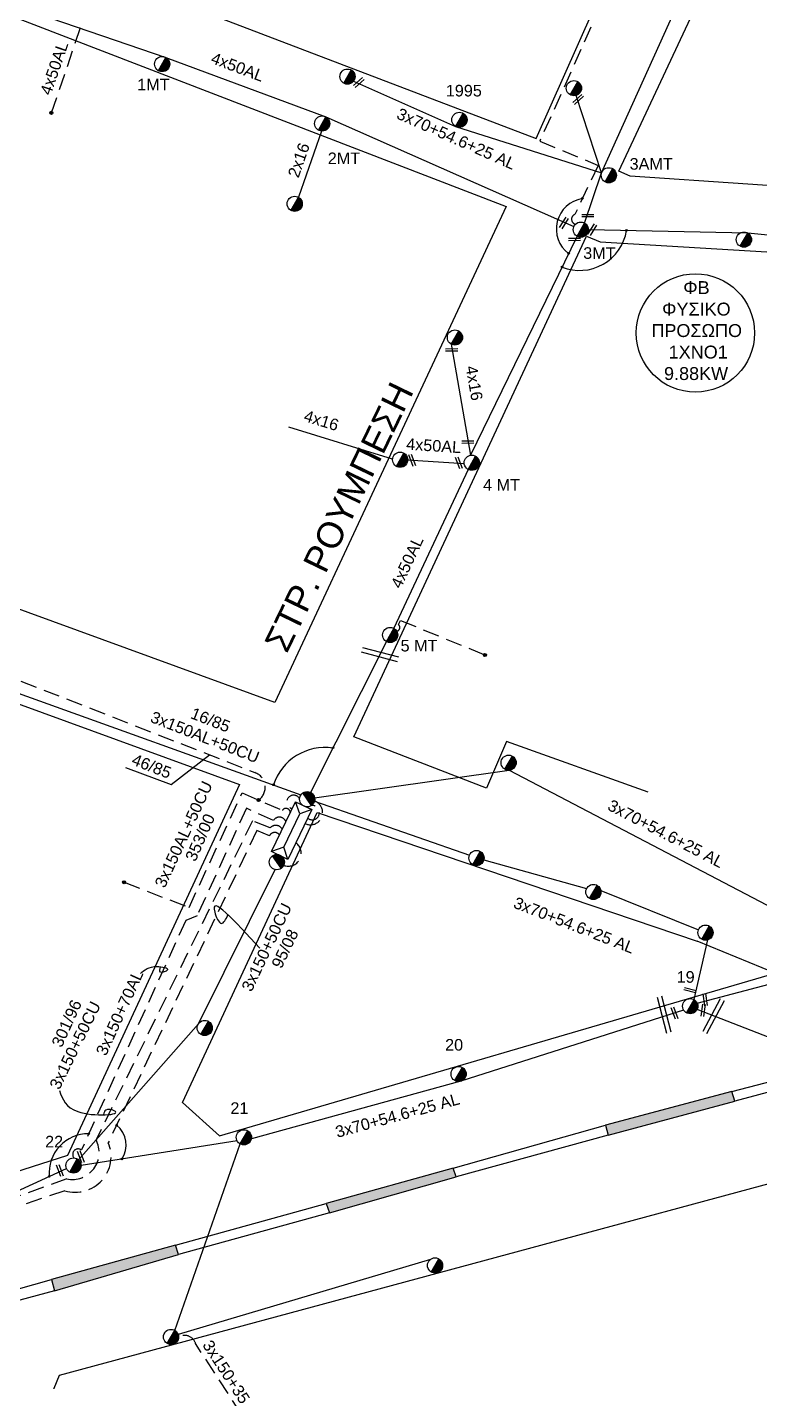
# Model space of a CAD drawing. Header units: millimetres. Extents: x 1421 to 7149, y 887 to 1917.
# Drawn here: x 5800 to 5913.8, y 1039.9 to 1250 of the extents above; entities that cross this region are included whole.
import ezdxf
from ezdxf.enums import TextEntityAlignment as Align

# ---------------------------------------------------------------- set-up
doc = ezdxf.new("R2010")
doc.units = ezdxf.units.MM
doc.linetypes.add('DASHED', pattern=[19.05, 12.7, -6.35])
for name, color, linetype in [('2x16', 7, 'Continuous'), ('3x150+35', 7, 'DASHED'), ('3x82+57+16', 7, 'Continuous'), ('TRAIN', 7, 'Continuous'), ('Άγνωστα', 7, 'Continuous'), ('Γυμνά εναέρια ΧΤ (3Φ) 4x50AL', 7, 'Continuous'), ('Εναέρια παροχή ΧΤ 4x16', 7, 'SYN_LINE'), ('Καλώδια ΧΤ   3x150+50CU', 7, 'DASHED'), ('Καλώδια ΧΤ   3x150+70AL', 7, 'DASHED'), ('Καλώδια ΧΤ   3x150AL+50CU', 7, 'DASHED'), ('Μηχανική τομή', 7, 'Continuous'), ('Στύλος ΦΜ', 7, 'Continuous'), ('Στύλος ΦΜ @ 1', 7, 'Continuous'), ('Συνδέσεις', 7, 'Continuous'), ('Συνεστραμμένα ΧΤ   3x70+54.6+25 AL', 7, 'SYN_LINE'), ('Τομή', 7, 'Continuous'), ('Υποσταθμός εναέριος 2 στύλων', 7, 'Continuous'), ('Υποσταθμός πόλεως', 7, 'Continuous'), ('Υπόβαθρο ΔΕΗ', 7, 'Continuous'), ('Υπόγεια καλώδια Παροχών ΧΤ   4x50AL', 7, 'DASHED')]:
    doc.layers.add(name, color=color, linetype=linetype)
doc.styles.add('arial', font='arial.ttf')
doc.styles.get("Standard").update_dxf_attribs({"font": 'arial.ttf'})
doc.linetypes.add('SYN_LINE', pattern='A,0.5,-0.0001,["/\\/\\/\\/",Standard,S=0.1,R=0,X=0,Y=-0.05],-0.25', length=0.7501)

# ---------------------------------------------------------------- blocks, each defined once
blk = doc.blocks.new('ΥΠΑΡΧΩΝ ΤΣΙΜΕΝΤΕΝΙΟΣ ΣΤΥΛΟΣ')
at = {"layer": 'Στύλος ΦΜ'}
blk.add_hatch(color=256, dxfattribs=at).paths.add_polyline_path([(-1.29, -2.28, 0.574793), (2.62, 0, 0.268822), (1.3, 2.27)])
blk.add_line((-1.29, -2.28), (1.3, 2.27), dxfattribs=at)
blk.add_circle((0, 0), 2.62, dxfattribs=at)
at = {"layer": 'Στύλος ΦΜ', "flags": 4}
for tag, p in [('ΑΡΙΘΜΟΣ', (-4.68, 8.05)), ('ΤΥΠΟΣ', (-4.91, 3.03))]:
    blk.add_attdef(tag, p, '', height=4, dxfattribs=at)
blk = doc.blocks.new('ΥΠΟΣΤΑΘΜΟΣ ΕΝΑΕΡΙΟΣ ΕΠΙ 2 ΣΤΥΛΩΝ')
at = {"layer": 'Υποσταθμός εναέριος 2 στύλων', "linetype": 'Continuous'}
for points in [[(-11.97, -2.11, 0.574793), (-8.45, -0.07, 0.268822), (-9.64, 1.98)], [(9.68, -2.15, 0.574793), (13.19, -0.1, 0.268822), (12.01, 1.95)]]:
    blk.add_hatch(color=256, dxfattribs=at).paths.add_polyline_path(points)
for p, q in [((-11.97, -2.11), (-9.64, 1.98)), ((9.68, -2.15), (12.01, 1.95))]:
    blk.add_line(p, q, dxfattribs=at)
for centre in [(-10.81, -0.07), (10.84, -0.1)]:
    blk.add_circle(centre, 2.36, dxfattribs=at)
at = {"layer": 'Υποσταθμός πόλεως', "linetype": 'Continuous', "ltscale": 40}
blk.add_lwpolyline([(-8.57, 2.82), (8.57, 2.82), (8.57, -2.82), (-8.57, -2.82)], close=True, dxfattribs=at)
for points in [[(-5.75, 0), (-8.57, 2.82)], [(-8.57, -2.82), (-5.75, 0)], [(-5.75, 0), (5.75, 0)], [(5.75, 0), (8.57, 2.82)], [(8.57, -2.82), (5.75, 0)]]:
    blk.add_lwpolyline(points, dxfattribs=at)
at = {"layer": 'Υποσταθμός εναέριος 2 στύλων', "ltscale": 40, "flags": 1}
for tag, p in [('ΜΕΤΑΣΧΗΜΑΤΙΣΜΟΣ', (14.09, 2.51)), ('ΙΣΧΥΣ', (14.07, -0.28)), ('ΑΡΙΘΜΟΣ', (14.19, -3))]:
    blk.add_attdef(tag, p, '', height=1.8, dxfattribs=at)
blk = doc.blocks.new('ΜΗΧΑΝΙΚΗ ΤΟΜΗ')
at = {"layer": 'Μηχανική τομή', "ltscale": 40}
for p, q in [((-3.67, 1.17), (3.91, 1.17)), ((3.91, -0.38), (-3.67, -0.38))]:
    blk.add_line(p, q, dxfattribs=at)
blk = doc.blocks.new('_ΣΥΝΔΕΣΗ')
at = {"layer": 'Συνδέσεις', "linetype": 'SYN_LINE', "ltscale": 40}
blk.add_hatch(color=256, dxfattribs=at).paths.add_polyline_path([(0.5, -0.01, 1), (-0.5, -0.01, 1)])
at = {"layer": 'Συνδέσεις'}
blk.add_circle((0, -0.01), 0.5, dxfattribs=at)
blk = doc.blocks.new('ΤΟΜΗ')
at = {"layer": 'Τομή', "ltscale": 40}
for p, q in [((10.95, 0.22), (-12.13, 0.22)), ((10.95, -2.57), (-12.13, -2.57))]:
    blk.add_line(p, q, dxfattribs=at)

msp = doc.modelspace()

# ---------------------------------------------------------------- hatches: boundary and pattern name
at = {"layer": 'TRAIN', "lineweight": -3, "ltscale": 0.2, "true_color": 0x000000}
h = msp.add_hatch(color=18, dxfattribs=at)
h.paths.add_polyline_path([(5307.8, 916.69), (5307.42, 918.5), (5291.25, 913.97), (5291.64, 912.39)])
h.paths.add_polyline_path([(5346.98, 927.34), (5346.42, 929.06), (5327.1, 923.73), (5327.5, 922.11)])
h.paths.add_polyline_path([(5391.16, 939.49), (5390.8, 941.26), (5371.15, 935.67), (5371.54, 934.13)])
h.paths.add_polyline_path([(5434.79, 951.66), (5434.38, 953.09), (5414.01, 947.46), (5414.41, 946.17)])
h.paths.add_polyline_path([(5477.96, 963.3), (5477.54, 964.78), (5458.29, 959.48), (5458.63, 957.99)])
h.paths.add_polyline_path([(5521.09, 975.25), (5520.53, 976.64), (5500.93, 971.24), (5501.27, 969.85)])
h.paths.add_polyline_path([(5564.01, 987.31), (5563.53, 988.6), (5544.44, 983.44), (5544.83, 982.11)])
h.paths.add_polyline_path([(5607.53, 999.35), (5607.16, 1000.76), (5587.56, 995.37), (5587.86, 994.04)])
h.paths.add_polyline_path([(5650.69, 1011.59), (5650.43, 1012.86), (5630.95, 1007.38), (5631.3, 1006.34)])
h.paths.add_polyline_path([(5693.88, 1023.68), (5693.54, 1024.95), (5674.54, 1019.61), (5674.85, 1018.33)])
h.paths.add_polyline_path([(5737.23, 1035.54), (5736.76, 1037), (5717.39, 1031.65), (5717.78, 1030.17)])
h.paths.add_polyline_path([(5781.19, 1047.77), (5780.76, 1049.26), (5760.34, 1043.65), (5760.67, 1041.73)])
h.paths.add_polyline_path([(5823.52, 1059.63), (5823.07, 1061.07), (5803.83, 1055.75), (5804.29, 1053.97)])
h.paths.add_polyline_path([(5866.61, 1071.7), (5866.15, 1073.03), (5846.43, 1067.52), (5846.95, 1066.09)])
h.paths.add_polyline_path([(5909.89, 1083.42), (5909.41, 1084.91), (5889.8, 1079.69), (5890.21, 1078.15)])
h.paths.add_polyline_path([(5953.62, 1094.95), (5953.28, 1096.29), (5933.64, 1091.23), (5934.01, 1089.9)])
h.paths.add_polyline_path([(5997.35, 1106.64), (5996.86, 1108.11), (5977.14, 1102.73), (5977.41, 1101.27)])
h.paths.add_polyline_path([(6041.21, 1118.34), (6040.88, 1119.37), (6021.2, 1114.3), (6021.57, 1112.96)])
h.paths.add_polyline_path([(6084.53, 1129.62), (6084.2, 1130.76), (6064.3, 1125.6), (6064.68, 1124.35)])
h.paths.add_polyline_path([(6127.84, 1140.22), (6127.5, 1141.53), (6107.81, 1136.75), (6108.04, 1135.46)])
h.paths.add_polyline_path([(6171.81, 1151.11), (6171.55, 1152.4), (6152.67, 1147.67), (6152.97, 1146.48)])
h.paths.add_polyline_path([(6215.28, 1161.86), (6215.01, 1163.14), (6195.81, 1158.3), (6195.88, 1157.15)])
h.paths.add_polyline_path([(6259.15, 1172.81), (6258.76, 1174.15), (6239.12, 1169.06), (6239.43, 1167.95)])
h.paths.add_polyline_path([(6302.5, 1183.67), (6302.14, 1184.91), (6282.47, 1179.85), (6282.81, 1178.57)])
h.paths.add_polyline_path([(6345.81, 1195.12), (6345.34, 1196.39), (6325.6, 1191.31), (6326.02, 1189.97)])
h.paths.add_polyline_path([(6389.67, 1206.66), (6389.36, 1207.87), (6369.29, 1202.62), (6369.56, 1201.31)])
h.paths.add_polyline_path([(6431.91, 1217.89), (6431.52, 1219.19), (6411.91, 1213.83), (6412.23, 1212.81)])
h.paths.add_polyline_path([(6475.2, 1229.3), (6474.9, 1230.66), (6454.09, 1224.93), (6454.19, 1223.75)])
h.paths.add_polyline_path([(6518.46, 1241.13), (6518.14, 1242.4), (6498.69, 1237.32), (6498.94, 1235.86)])
h.paths.add_polyline_path([(6561.41, 1252.93), (6561.1, 1254.23), (6541.97, 1248.81), (6542.17, 1247.61)])
h.paths.add_polyline_path([(6605.11, 1264.65), (6604.74, 1265.83), (6585.45, 1260.81), (6585.83, 1259.21)])
h.paths.add_polyline_path([(6648.4, 1276.42), (6648.08, 1277.7), (6628.72, 1272.46), (6629.08, 1271.24)])
h.paths.add_polyline_path([(6691.88, 1288.22), (6691.32, 1289.41), (6671.43, 1284.06), (6671.77, 1282.84)])
h.paths.add_polyline_path([(6734.35, 1299.93), (6733.96, 1301.31), (6715.25, 1296.1), (6715.55, 1294.88)])
h.paths.add_polyline_path([(6778.12, 1311.81), (6777.64, 1313.25), (6758.13, 1307.89), (6758.57, 1306.43)])
h.paths.add_polyline_path([(6825.97, 1324.96), (6825.39, 1326.48), (6801.39, 1319.86), (6801.75, 1318.29)])
h.paths.add_polyline_path([(6869.13, 1336.91), (6868.69, 1338.47), (6844.91, 1331.97), (6845.37, 1330.54)])
h.paths.add_polyline_path([(6912.31, 1348.82), (6911.85, 1350.46), (6887.72, 1343.51), (6888.16, 1342.14)])
h.paths.add_polyline_path([(6956.15, 1360.98), (6955.58, 1362.85), (6931.4, 1355.89), (6932, 1354.3)])
h.paths.add_polyline_path([(6984.31, 1370.76), (6975.32, 1368.08), (6975.69, 1366.38), (6984.41, 1368.68)])

# ---------------------------------------------------------------- linework, layer by layer
at = {"layer": '2x16', "color": 151, "lineweight": -3, "ltscale": 0.1}
msp.add_lwpolyline([(5845.74, 1233.9), (5842.15, 1223.66)], dxfattribs=at)
at = {"layer": '3x150+35', "color": 6, "lineweight": -3, "ltscale": 0.2}
msp.add_lwpolyline([(5833.31, 1034.86), (5826.19, 1045.81, 0.486667), (5823.56, 1046.83)], format="xyb", dxfattribs=at)
at = {"layer": '3x82+57+16', "color": 5, "lineweight": -3, "ltscale": 0.1}
msp.add_lwpolyline([(5797.37, 1147.17), (5842.54, 1130.94)], dxfattribs=at)
at = {"layer": '3x82+57+16', "color": 5, "linetype": 'DASHED', "lineweight": -3, "ltscale": 0.2}
msp.add_arc((5841.39, 1129.84), 1.05, 27.837, 258.7431, dxfattribs=at)
at = {"layer": 'TRAIN', "color": 18, "lineweight": -3, "ltscale": 0.2, "true_color": 0x000000}
for points in [[(5674.85, 1018.33), (5693.88, 1023.68), (5693.54, 1024.95), (5717.39, 1031.65), (5717.78, 1030.17), (5737.23, 1035.54), (5736.76, 1037), (5760.34, 1043.65), (5760.67, 1041.73), (5781.19, 1047.77), (5780.76, 1049.26), (5803.83, 1055.75), (5804.29, 1053.97), (5823.52, 1059.63), (5823.07, 1061.07), (5846.43, 1067.52), (5846.95, 1066.09), (5866.61, 1071.7), (5866.15, 1073.03), (5889.8, 1079.69), (5890.21, 1078.15), (5909.89, 1083.42), (5909.41, 1084.91), (5933.64, 1091.23)], [(5934.01, 1089.9), (5909.89, 1083.42), (5909.41, 1084.91), (5889.8, 1079.69), (5890.21, 1078.15), (5866.61, 1071.7), (5866.15, 1073.03), (5846.43, 1067.52), (5846.95, 1066.09), (5823.52, 1059.63), (5823.07, 1061.07), (5803.83, 1055.75), (5804.29, 1053.97), (5781.19, 1047.77), (5780.76, 1049.26), (5760.34, 1043.65), (5760.67, 1041.73), (5737.23, 1035.54), (5736.76, 1037), (5717.39, 1031.65), (5717.78, 1030.17), (5693.88, 1023.68), (5693.54, 1024.95), (5674.54, 1019.61)]]:
    msp.add_lwpolyline(points, dxfattribs=at)
at = {"layer": 'Άγνωστα', "lineweight": -3, "ltscale": 0.1}
msp.add_circle((5903.75, 1202.59), 9.18, dxfattribs=at)
at = {"layer": 'Γυμνά εναέρια ΧΤ (3Φ) 4x50AL', "color": 151, "lineweight": -3, "ltscale": 0.1}
msp.add_lwpolyline([(5783.87, 1258.24), (5821.59, 1245.33), (5846.41, 1236.1), (5884.89, 1219.1)], dxfattribs=at)
at = {"layer": 'Γυμνά εναέρια ΧΤ (3Φ) 4x50AL', "color": 62, "lineweight": -3, "ltscale": 0.1}
for points in [[(5885.39, 1217.6), (5868.85, 1183.62)], [(5868.47, 1181.43), (5856.98, 1156.77)], [(5867.88, 1182.3), (5859.1, 1182.86)]]:
    msp.add_lwpolyline(points, dxfattribs=at)
at = {"layer": 'Γυμνά εναέρια ΧΤ (3Φ) 4x50AL', "color": 5, "lineweight": -3, "ltscale": 0.1}
msp.add_lwpolyline([(5855.81, 1154.72), (5844.03, 1131.31)], dxfattribs=at)
at = {"layer": 'Εναέρια παροχή ΧΤ 4x16', "color": 62, "linetype": 'Continuous', "lineweight": -3, "ltscale": 0.1}
for points in [[(5865.86, 1200.86), (5868.85, 1183.62)], [(5856.75, 1183.01), (5840.64, 1187.98)]]:
    msp.add_lwpolyline(points, dxfattribs=at)
at = {"layer": 'Καλώδια ΧΤ   3x150+50CU', "color": 151, "lineweight": -3, "ltscale": 0.2}
for points in [[(5909.1, 1303.09, 0.95221), (5909.8, 1299.6), (5894.5, 1265.39, -0.740368), (5892.23, 1260.44), (5879.61, 1232.36), (5888.65, 1228.59), (5885.04, 1220.99), (5885.04, 1220.99, 0.723101), (5885.14, 1219.46)], [(5839.66, 1125.62, 0.498542), (5837.77, 1125.82), (5835.03, 1126.9), (5810.75, 1077.42, -0.632052), (5806.19, 1071.35), (5781.38, 1062.52), (5778.95, 1064.97), (5773.03, 1063.18), (5771.92, 1064.78), (5768.76, 1063.52), (5756.37, 1067.3)]]:
    msp.add_lwpolyline(points, format="xyb", dxfattribs=at)
at = {"layer": 'Καλώδια ΧΤ   3x150+50CU', "color": 62, "lineweight": -3, "ltscale": 0.2}
msp.add_lwpolyline([(5857.42, 1156.32, 0.602054), (5857.7, 1157.34), (5858, 1157.99), (5871.1, 1152.65)], format="xyb", dxfattribs=at)
at = {"layer": 'Καλώδια ΧΤ   3x150+50CU', "color": 85, "lineweight": -3, "ltscale": 0.2}
msp.add_lwpolyline([(5839.22, 1124.71, 0.58478), (5837.66, 1124.58), (5835.69, 1125.4), (5812.65, 1076.98, -0.634044), (5805.92, 1069.53), (5780.83, 1061.13), (5774.18, 1060.36), (5771.98, 1061.71)], format="xyb", dxfattribs=at)
at = {"layer": 'Καλώδια ΧΤ   3x150+70AL', "color": 50, "lineweight": -3, "ltscale": 0.2}
msp.add_lwpolyline([(5840.2, 1126.74, 0.648429), (5838.3, 1126.98), (5834.09, 1128.85), (5826.43, 1112.17), (5824.66, 1111.45), (5808.47, 1075.85, 0.871008), (5807.31, 1074.62)], format="xyb", dxfattribs=at)
at = {"layer": 'Καλώδια ΧΤ   3x150AL+50CU', "color": 30, "lineweight": -3, "ltscale": 0.2}
for points in [[(5777.79, 1156.91), (5835.41, 1134.39, -0.596876), (5835.98, 1130.13, 0.261701)], [(5815.1, 1117.38), (5825.18, 1113.48), (5833.42, 1131.24), (5839.66, 1128.53, -0.748542), (5840.89, 1128.17)]]:
    msp.add_lwpolyline(points, format="xyb", dxfattribs=at)
at = {"layer": 'Συνεστραμμένα ΧΤ   3x70+54.6+25 AL', "color": 6, "lineweight": -3, "ltscale": 15}
msp.add_lwpolyline([(5886.56, 1219.64), (5889.19, 1227.41), (5905.45, 1263.54), (5919.86, 1290.87), (5907.7, 1288.39)], dxfattribs=at)
at = {"layer": 'Συνεστραμμένα ΧΤ   3x70+54.6+25 AL', "color": 6, "lineweight": -3, "ltscale": 20}
for points in [[(5850.71, 1241.67), (5866.55, 1234.63), (5889.19, 1227.41), (5885.27, 1239.44)], [(5808.02, 1074.33), (5826.64, 1095.43), (5838.54, 1119.36)], [(5901.93, 1097.56), (5867.36, 1086.51), (5834.85, 1077.59)], [(5832.65, 1077.25), (5808.42, 1073.42)], [(5822.97, 1047.86), (5833.11, 1076.79)], [(5862.63, 1058.87), (5823.49, 1047.24)]]:
    msp.add_lwpolyline(points, dxfattribs=at)
at = {"layer": 'Συνεστραμμένα ΧΤ   3x70+54.6+25 AL', "color": 62, "lineweight": -3, "ltscale": 20}
for points in [[(5940.25, 1215.23), (5911.87, 1218.09), (5887.15, 1218.6)], [(5844.65, 1129.98), (5868.68, 1121.57)], [(5870.92, 1120.86), (5886.87, 1116.4)], [(5889.07, 1116.12), (5904.23, 1110)], [(5904.03, 1098.62), (5939.12, 1107.87)]]:
    msp.add_lwpolyline(points, dxfattribs=at)
at = {"layer": 'Συνεστραμμένα ΧΤ   3x70+54.6+25 AL', "color": 27, "lineweight": -3, "ltscale": 20}
msp.add_lwpolyline([(5844.66, 1130.45), (5874.83, 1134.75), (5917.08, 1112.71)], dxfattribs=at)
at = {"layer": 'Συνεστραμμένα ΧΤ   3x70+54.6+25 AL', "color": 62, "lineweight": -3, "ltscale": 10}
msp.add_lwpolyline([(5903.54, 1099.18), (5905.66, 1108.44)], dxfattribs=at)
at = {"layer": 'Συνεστραμμένα ΧΤ   3x70+54.6+25 AL', "color": 1, "lineweight": -3, "ltscale": 20}
msp.add_lwpolyline([(5933.17, 1086.31), (5904, 1097.62)], dxfattribs=at)
at = {"layer": 'Συνεστραμμένα ΧΤ   3x70+54.6+25 AL', "color": 2, "lineweight": -3, "ltscale": 20}
msp.add_lwpolyline([(5691.87, 1037.43), (5729.7, 1047.71), (5771.5, 1061.17), (5795.77, 1068.24), (5806.17, 1072.95)], dxfattribs=at)
at = {"layer": 'Συνεστραμμένα ΧΤ   3x70+54.6+25 AL', "color": 206, "linetype": 'DASHED', "lineweight": -3, "ltscale": 0.2}
msp.add_arc((5844.01, 1128.19), 1.9, 244.5011, 70.4435, dxfattribs=at)
at = {"layer": 'Συνεστραμμένα ΧΤ   3x70+54.6+25 AL', "color": 27, "linetype": 'DASHED', "lineweight": -3, "ltscale": 0.2}
msp.add_arc((5844.3, 1128.18), 1.11, 230.6866, 96.7325, dxfattribs=at)
at = {"layer": 'Συνεστραμμένα ΧΤ   3x70+54.6+25 AL', "color": 6, "linetype": 'DASHED', "lineweight": -3, "ltscale": 0.2}
msp.add_arc((5840.58, 1121.87), 2, 249.0048, 53.9545, dxfattribs=at)
at = {"layer": 'Υπόβαθρο ΔΕΗ', "lineweight": -3, "ltscale": 0.1}
for p, q in [((5822.38, 1132.56), (5828.34, 1137.15)), ((5815.34, 1135.16), (5822.38, 1132.56))]:
    msp.add_line(p, q, dxfattribs=at)
at = {"layer": 'Υπόβαθρο ΔΕΗ', "lineweight": -3, "ltscale": 0.2}
for points in [[(5930.15, 1224.44), (5893.63, 1226.94), (5891.87, 1227.69), (5934.06, 1317.84), (5966.74, 1315.75), (5930.15, 1224.44)], [(5787.46, 1267.69), (5879.05, 1232.76), (5892.16, 1262.26), (5809.57, 1291.57)], [(5838.48, 1145.24), (5750.99, 1177.17), (5783.47, 1257.27), (5874.37, 1222.19), (5838.48, 1145.24)], [(5896.41, 1131.34), (5874.44, 1139.19), (5871.32, 1131.96), (5850.73, 1139.94), (5886.86, 1217.63), (5888.95, 1216.72), (5943.27, 1213.47), (5954.24, 1241.34), (6033.61, 1200.49), (5987.76, 1121.5), (5916.12, 1103.3)], [(5710.54, 1080.71), (5744.94, 1164.67), (5833, 1132.52), (5806.33, 1074.98), (5769.01, 1063.07), (5710.54, 1080.71)], [(5829.9, 1078.03), (5824.15, 1083.23), (5845.08, 1128.19), (5904, 1108.26)], [(5829.9, 1078.03), (5916.12, 1103.3), (5904, 1108.26)], [(5917.7, 985.96), (5803.44, 1036.88), (5805.09, 1040.91), (5929.96, 1074.63), (5950.73, 1070.23), (5917.7, 985.96)]]:
    msp.add_lwpolyline(points, dxfattribs=at)
at = {"layer": 'Υπόβαθρο ΔΕΗ', "lineweight": -3}
for centre, radius, start, end in [((5886.95, 1218.71), 4.78, 99.0712, 232.966), ((5885.78, 1219.67), 7.38, 248.3819, 350.6666), ((5846.29, 1129.87), 8.42, 81.7235, 162.0355), ((5809.51, 1072.31), 6.04, 89.1208, 185.3695), ((5811.53, 1076.64), 3.89, 325.1324, 51.7377)]:
    msp.add_arc(centre, radius, start, end, dxfattribs=at)
at = {"layer": 'Υπόβαθρο ΔΕΗ', "lineweight": -3, "ltscale": 0.1}
for points in [[(5836.16, 1107.14), (5829.17, 1112.72), (5830.19, 1110.99), (5831.25, 1112.31)], [(5817.63, 1103.23), (5820.2, 1104.31), (5821.82, 1103.77), (5820.74, 1103.44), (5820.74, 1104.25)], [(5805.05, 1085.07), (5807.91, 1081.8), (5813.56, 1081.94), (5812.24, 1082.04), (5811.92, 1081.36)]]:
    msp.add_spline(points, degree=3, dxfattribs=at)
at = {"layer": 'Υπόγεια καλώδια Παροχών ΧΤ   4x50AL', "color": 151, "lineweight": -3, "ltscale": 0.2}
msp.add_line((5803.82, 1236.74), (5808.77, 1251.17), dxfattribs=at)

# ---------------------------------------------------------------- block references
at = {"layer": 'Μηχανική τομή', "lineweight": -3}
for p, xscale, yscale, zscale, rotation in [((5851.48, 1241.55), 0.2499999999980199, 0.2499999999980199, 0.2499999999980199, 221.2692996901916), ((5885.52, 1238.92), 0.2499999999980199, 0.2499999999980199, 0.2499999999980199, 221.2692996901916), ((5883.27, 1219.74), 0.249999999998372, 0.249999999998372, 0.249999999998372, 238.2233097319096), ((5887.09, 1220.88), 0.2499999999986238, 0.2499999999986238, 0.2499999999986238, 180.2484812249633), ((5887.68, 1218.7), 0.249999999998372, 0.249999999998372, 0.249999999998372, 238.2233097319096), ((5885.02, 1217.2), 0.2499999999986239, 0.2499999999986239, 0.2499999999986239, 180.2484812249633), ((5865.96, 1200.06), 0.2499999999986239, 0.2499999999986239, 0.2499999999986239, 180.2484812249633), ((5868.46, 1185.76), 0.2499999999986239, 0.2499999999986239, 0.2499999999986239, 180.2484812249633), ((5859.9, 1182.86), 0.2499999999983369, 0.2499999999983369, 0.2499999999983369, 110.7123918091632), ((5867.14, 1182.45), 0.2499999999983369, 0.2499999999983369, 0.2499999999983369, 110.7123918091632), ((5902.87, 1100.54), 0.2499999999986581, 0.2499999999986581, 0.2499999999986581, 345.3015577466061), ((5905.36, 1099.16), 0.2499999999990112, 0.2499999999990112, 0.2499999999990112, 98.01836032919503), ((5900.61, 1097.08), 0.2499999999983369, 0.2499999999983369, 0.2499999999983369, 110.7123918091632), ((5905.04, 1097.47), 0.2499999999984794, 0.2499999999984794, 0.2499999999984794, 82.28825664746135), ((5808.51, 1074.8), 0.2499999999983369, 0.2499999999983369, 0.2499999999983369, 110.7123918091632), ((5805.24, 1072.67), 0.2499999999983369, 0.2499999999983369, 0.2499999999983369, 110.7123918091632)]:
    msp.add_blockref('ΜΗΧΑΝΙΚΗ ΤΟΜΗ', p, dxfattribs=dict(at, xscale=xscale, yscale=yscale, zscale=zscale, rotation=rotation))
at = {"layer": 'Στύλος ΦΜ @ 1', "lineweight": -3, "ltscale": 40}
ref = msp.add_blockref('ΥΠΑΡΧΩΝ ΤΣΙΜΕΝΤΕΝΙΟΣ ΣΤΥΛΟΣ', (5821, 1244.31), dxfattribs=dict(at, xscale=0.4499999999998181, yscale=0.4499999999998181, zscale=0.4499999999998181))
ref.add_attrib('ΤΥΠΟΣ', '1MT', (5817.14, 1240.23), dxfattribs={"layer": 'Στύλος ΦΜ', "height": 1.8, "flags": 4})
at = {"layer": 'Στύλος ΦΜ @ 1', "lineweight": -3, "ltscale": 40, "xscale": 0.4499999999998181, "yscale": 0.4499999999998181, "zscale": 0.4499999999998181}
for p in [(5849.76, 1242.36), (5884.9, 1240.56), (5841.57, 1222.63), (5911.28, 1217.07), (5866.44, 1201.89), (5857.93, 1182.93), (5874.77, 1135.93), (5869.78, 1121.14), (5887.92, 1115.87), (5905.32, 1109.56), (5827.61, 1094.77), (5863.35, 1057.94), (5822.38, 1046.84)]:
    msp.add_blockref('ΥΠΑΡΧΩΝ ΤΣΙΜΕΝΤΕΝΙΟΣ ΣΤΥΛΟΣ', p, dxfattribs=at)
at = {"layer": 'Στύλος ΦΜ @ 1', "lineweight": -3, "ltscale": 40}
ref = msp.add_blockref('ΥΠΑΡΧΩΝ ΤΣΙΜΕΝΤΕΝΙΟΣ ΣΤΥΛΟΣ', (5867.13, 1235.65), dxfattribs=dict(at, xscale=0.4499999999998181, yscale=0.4499999999998181, zscale=0.4499999999998181))
ref.add_attrib('ΑΡΙΘΜΟΣ', '1995', (5865.02, 1239.28), dxfattribs={"layer": 'Στύλος ΦΜ', "height": 1.8, "flags": 4})
ref = msp.add_blockref('ΥΠΑΡΧΩΝ ΤΣΙΜΕΝΤΕΝΙΟΣ ΣΤΥΛΟΣ', (5845.83, 1235.08), dxfattribs=dict(at, xscale=0.4499999999998181, yscale=0.4499999999998181, zscale=0.4499999999998181))
ref.add_attrib('ΤΥΠΟΣ', '2MT', (5846.7, 1228.78), dxfattribs={"layer": 'Στύλος ΦΜ', "height": 1.8, "flags": 4})
ref = msp.add_blockref('ΥΠΑΡΧΩΝ ΤΣΙΜΕΝΤΕΝΙΟΣ ΣΤΥΛΟΣ', (5890.31, 1227.05), dxfattribs=dict(at, xscale=0.4499999999998181, yscale=0.4499999999998181, zscale=0.4499999999998181))
ref.add_attrib('ΑΡΙΘΜΟΣ', '3AMT', (5893.54, 1227.92), dxfattribs={"layer": 'Στύλος ΦΜ', "height": 1.8, "flags": 4})
ref = msp.add_blockref('ΥΠΑΡΧΩΝ ΤΣΙΜΕΝΤΕΝΙΟΣ ΣΤΥΛΟΣ', (5885.97, 1218.62), dxfattribs=dict(at, xscale=0.4499999999998181, yscale=0.4499999999998181, zscale=0.4499999999998181))
ref.add_attrib('ΑΡΙΘΜΟΣ', '3MT', (5886.34, 1214.09), dxfattribs={"layer": 'Στύλος ΦΜ', "height": 1.8, "flags": 4})
ref = msp.add_blockref('ΥΠΑΡΧΩΝ ΤΣΙΜΕΝΤΕΝΙΟΣ ΣΤΥΛΟΣ', (5869.05, 1182.46), dxfattribs=dict(at, xscale=0.4499999999998181, yscale=0.4499999999998181, zscale=0.4499999999998181))
ref.add_attrib('ΑΡΙΘΜΟΣ', '4 MT', (5870.81, 1178.12), dxfattribs={"layer": 'Στύλος ΦΜ', "height": 1.8, "flags": 4})
ref = msp.add_blockref('ΥΠΑΡΧΩΝ ΤΣΙΜΕΝΤΕΝΙΟΣ ΣΤΥΛΟΣ', (5856.39, 1155.74), dxfattribs=dict(at, xscale=0.4499999999998181, yscale=0.4499999999998181, zscale=0.4499999999998181))
ref.add_attrib('ΑΡΙΘΜΟΣ', '5 MT', (5858, 1153.18), dxfattribs={"layer": 'Στύλος ΦΜ', "height": 1.8, "flags": 4})
ref = msp.add_blockref('ΥΠΑΡΧΩΝ ΤΣΙΜΕΝΤΕΝΙΟΣ ΣΤΥΛΟΣ', (5902.95, 1098.16), dxfattribs=dict(at, xscale=0.4499999999998181, yscale=0.4499999999998181, zscale=0.4499999999998181))
ref.add_attrib('ΑΡΙΘΜΟΣ', '19', (5900.84, 1101.79), dxfattribs={"layer": 'Στύλος ΦΜ', "height": 1.8, "flags": 4})
ref = msp.add_blockref('ΥΠΑΡΧΩΝ ΤΣΙΜΕΝΤΕΝΙΟΣ ΣΤΥΛΟΣ', (5867.01, 1087.63), dxfattribs=dict(at, xscale=0.4499999999998181, yscale=0.4499999999998181, zscale=0.4499999999998181))
ref.add_attrib('ΑΡΙΘΜΟΣ', '20', (5864.91, 1091.26), dxfattribs={"layer": 'Στύλος ΦΜ', "height": 1.8, "flags": 4})
ref = msp.add_blockref('ΥΠΑΡΧΩΝ ΤΣΙΜΕΝΤΕΝΙΟΣ ΣΤΥΛΟΣ', (5833.69, 1077.81), dxfattribs=dict(at, xscale=0.4499999999998181, yscale=0.4499999999998181, zscale=0.4499999999998181))
ref.add_attrib('ΑΡΙΘΜΟΣ', '21', (5831.59, 1081.44), dxfattribs={"layer": 'Στύλος ΦΜ', "height": 1.8, "flags": 4})
ref = msp.add_blockref('ΥΠΑΡΧΩΝ ΤΣΙΜΕΝΤΕΝΙΟΣ ΣΤΥΛΟΣ', (5807.25, 1073.44), dxfattribs=dict(at, xscale=0.4499999999998181, yscale=0.4499999999998181, zscale=0.4499999999998181))
ref.add_attrib('ΑΡΙΘΜΟΣ', '22', (5802.84, 1076.24), dxfattribs={"layer": 'Στύλος ΦΜ', "height": 1.8, "flags": 4})
at = {"layer": 'Συνδέσεις', "lineweight": -3}
for p, xscale, yscale, zscale in [((5803.82, 1236.75), 0.4777242751392805, 0.4777242751392805, 0.4777242751392805), ((5886.21, 1223.46), 0.25, 0.25, 0.25), ((5893.07, 1218.5), 0.25, 0.25, 0.25), ((5884.08, 1214.93), 0.25, 0.25, 0.25), ((5883.07, 1212.84), 0.25, 0.25, 0.25), ((5871.1, 1152.65), 0.4777242751392805, 0.4777242751392805, 0.4777242751392805), ((5847.51, 1138.23), 0.25, 0.25, 0.25), ((5838.29, 1132.5), 0.25, 0.25, 0.25), ((5835.98, 1130.13), 0.4777242751392805, 0.4777242751392805, 0.4777242751392805), ((5815.1, 1117.38), 0.4777242751392805, 0.4777242751392805, 0.4777242751392805), ((5809.61, 1078.35), 0.25, 0.25, 0.25), ((5813.94, 1079.7), 0.25, 0.25, 0.25), ((5814.74, 1074.44), 0.25, 0.25, 0.25), ((5803.51, 1071.77), 0.25, 0.25, 0.25)]:
    msp.add_blockref('_ΣΥΝΔΕΣΗ', p, dxfattribs=dict(at, xscale=xscale, yscale=yscale, zscale=zscale))
at = {"layer": 'Τομή', "lineweight": -3}
for p, xscale, yscale, zscale, rotation in [((5854.57, 1152.47), 0.2500000000002227, 0.2500000000002227, 0.2500000000002227, 165.3241463937415), ((5898.55, 1096.93), 0.2499999999988259, 0.2499999999988259, 0.2499999999988259, 104.7627372299681), ((5906.35, 1096.87), 0.2499999999986335, 0.2499999999986335, 0.2499999999986335, 62.07529591699989)]:
    msp.add_blockref('ΤΟΜΗ', p, dxfattribs=dict(at, xscale=xscale, yscale=yscale, zscale=zscale, rotation=rotation))
at = {"layer": 'Υποσταθμός εναέριος 2 στύλων', "lineweight": -3, "xscale": 0.5, "yscale": 0.5, "zscale": 0.5, "rotation": 64.3354028717684}
msp.add_blockref('ΥΠΟΣΤΑΘΜΟΣ ΕΝΑΕΡΙΟΣ ΕΠΙ 2 ΣΤΥΛΩΝ', (5841.11, 1125.39), dxfattribs=at)

# ---------------------------------------------------------------- texts
at = {"lineweight": -3, "ltscale": 40, "insert": (5836.75, 1154.49), "char_height": 4, "width": 64.8866, "attachment_point": 1, "rotation": 64.1643, "style": 'arial'}
msp.add_mtext('ΣΤΡ. ΡΟΥΜΠΕΣΗ', dxfattribs=at)
at = {"layer": 'Άγνωστα', "lineweight": -3, "ltscale": 0.1}
for s, rotation, p in [('4x50AL', 71.0626, (5804.24, 1243.67)), ('4x50AL', 339.5984, (5832.72, 1243.86)), ('3x70+54.6+25 AL', 336.0378, (5866.66, 1232.72)), ('2x16', 70.7139, (5842.2, 1229.4)), ('3x70+54.6+25 AL', 332.4457, (5899.18, 1124.92)), ('3x70+54.6+25 AL', 338.6966, (5884.94, 1110.72)), ('3x70+54.6+25 AL', 15.337, (5857.52, 1081.22))]:
    msp.add_text(s, height=1.8, rotation=rotation, dxfattribs=at).set_placement(p, align=Align.MIDDLE_CENTER)
at = {"layer": 'Άγνωστα', "lineweight": -3, "ltscale": 0.1, "insert": (5896.6, 1210.63), "char_height": 2, "width": 14.3587, "attachment_point": 1}
msp.add_mtext('\\pi5.2653;ΦΒ \\P\\pi1.9836;ΦΥΣΙΚΟ \\P\\pi0.3233;ΠΡΟΣΩΠΟ\\P\\pi3.0068;1ΧΝΟ1\\P\\pi2.2837;9.88KW', dxfattribs=at)
at = {"layer": 'Υπόβαθρο ΔΕΗ', "lineweight": -3, "ltscale": 0.1}
for s, rotation, p in [('4x16', 279.8285, (5869.44, 1194.81)), ('4x16', 342.8532, (5845.72, 1189.02)), ('4x50AL', 356.3952, (5863.14, 1185.11)), ('4x50AL', 65.0288, (5859.01, 1167.05)), ('3x150AL+50CU', 338.66, (5827.65, 1139.89)), ('16/85', 338.66, (5828.51, 1142.57)), ('46/85', 338.66, (5819.38, 1135.39)), ('3x150AL+50CU', 65.1205, (5824.33, 1124.82)), ('353/00', 66.0553, (5826.89, 1124.33)), ('3x150+50CU', 64.5508, (5837.22, 1107.31)), ('95/08', 64.5508, (5840.05, 1107.08)), ('3x150+70AL', 65.5461, (5814.4, 1097.15)), ('3x150+50CU', 63.861, (5807.49, 1092.09)), ('301/96', 65.5461, (5806.18, 1095.49)), ('3x150+35', 303.0392, (5830.96, 1041.43))]:
    msp.add_text(s, height=1.8, rotation=rotation, dxfattribs=at).set_placement(p, align=Align.MIDDLE_CENTER)

doc.saveas('drawing.dxf')
